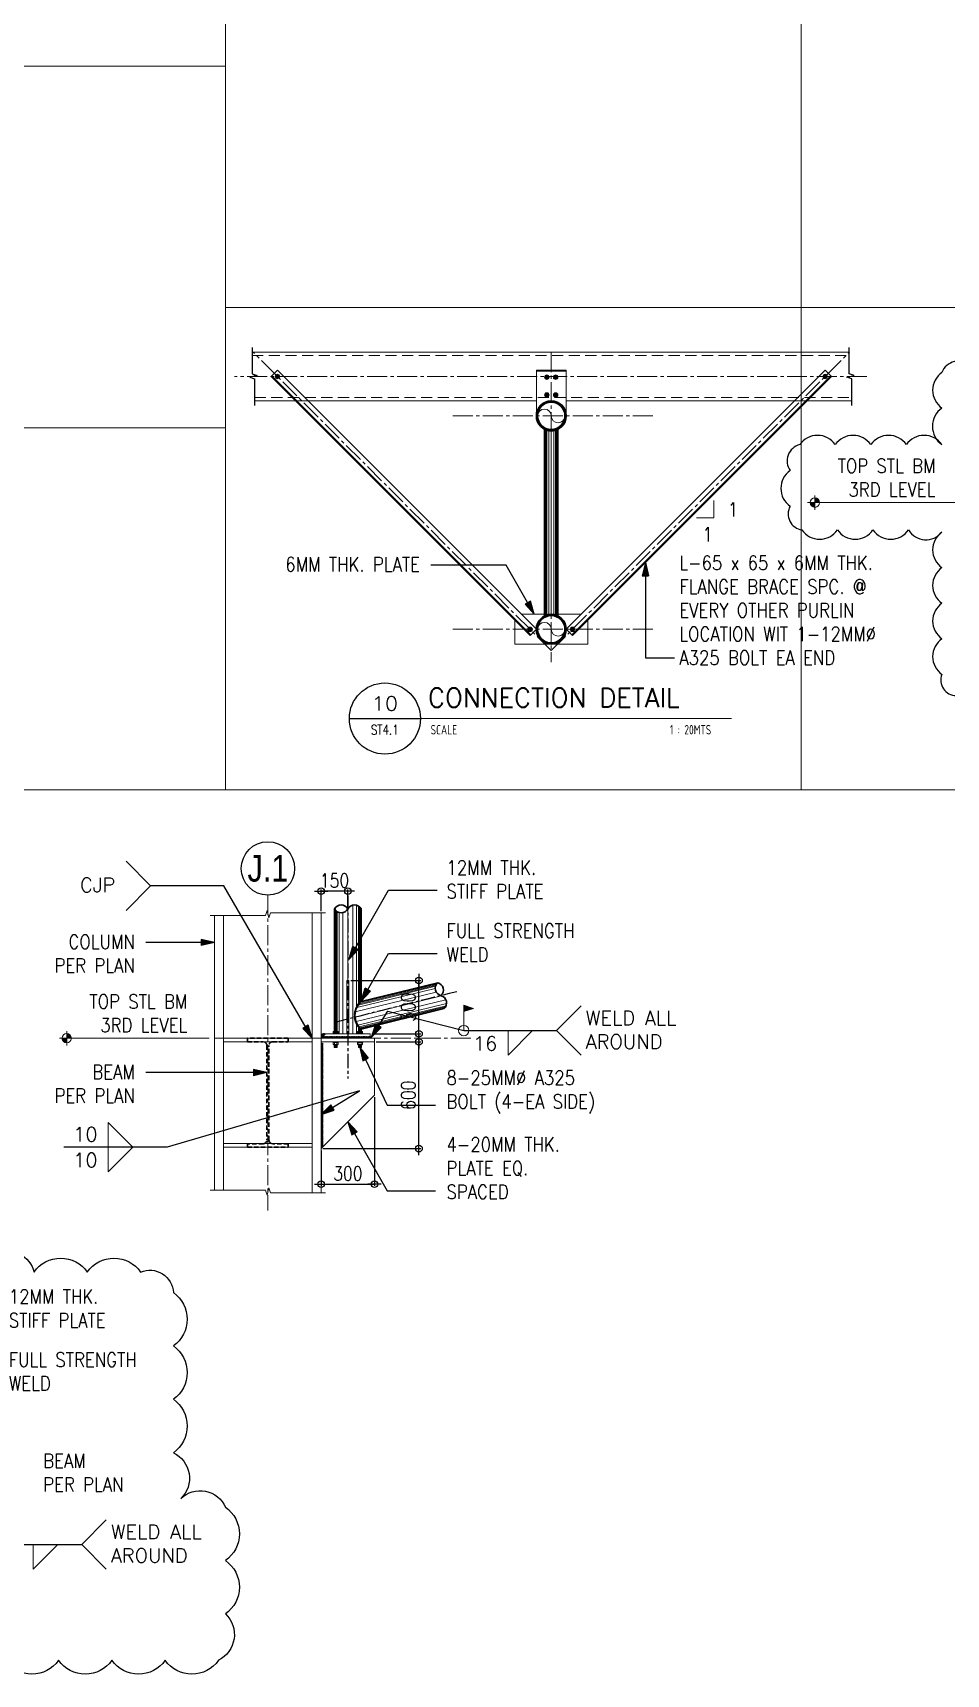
# Model space of a CAD drawing. Header units: millimetres. Extents: x -14320 to 437400, y -59080 to 73710.
# Drawn here: x 28076 to 33216, y -4973 to 4256 of the extents above; entities that cross this region are included whole.
import ezdxf
from ezdxf.enums import TextEntityAlignment as Align

# ---------------------------------------------------------------- set-up
doc = ezdxf.new("R2010")
doc.units = ezdxf.units.MM
doc.header["$LTSCALE"] = 10
doc.header["$MEASUREMENT"] = 0
doc.set_wipeout_variables(frame=1)
for name, pattern in [('CENTER', [50.8, 31.75, -6.35, 6.35, -6.35]), ('CENTER2', [1.125, 0.75, -0.125, 0.125, -0.125]), ('DOT', [6.35, 0, -6.35]), ('HIDDEN', [0.375, 0.25, -0.125]), ('PHANTOM2', [1.25, 0.625, -0.125, 0.125, -0.125, 0.125, -0.125])]:
    doc.linetypes.add(name, pattern=pattern)
for name, color, linetype, lineweight in [('.1 - NUMBER 9', 9, 'Continuous', 9), ('BOLT', 33, 'Continuous', 20), ('BOLT HOLES', 2, 'Continuous', 5), ('CEE STEEL PURLINS', 46, 'Continuous', 15), ('HATCH', 8, 'Continuous', 5), ('REVCLOUD', 6, 'Continuous', 25), ('S-Anno-Symb', 143, 'PHANTOM2', 13), ('S-Anno-Text', 52, 'Continuous', 15), ('S-ANNO-WELD', 1, 'Continuous', 9), ('S-BEAM', 5, 'Continuous', 30), ('S-BEAM-IDEN', 2, 'Continuous', 9), ('S-BRACE', 2, 'Continuous', 9), ('S-DETL-LN03', 3, 'Continuous', 9), ('S_Bolt', 9, 'Continuous', 9), ('S_BOLTS', 252, 'Continuous', 9), ('S_GRID LINES', 252, 'Continuous', 5), ('S_STEEL PLATE', 2, 'Continuous', 15), ('S_STEEL TRUSS', 5, 'Continuous', 30), ('TEXT', 2, 'Continuous', 20), ('WOUT', 251, 'DOT', 5)]:
    doc.layers.add(name, color=color, linetype=linetype, lineweight=lineweight)
for name, color, linetype in [('A-ANNO_DIM', 1, 'Continuous'), ('A-NEW', 240, 'Continuous'), ('A_LINE', 1, 'Continuous'), ('TARGET-MAIN', 1, 'Continuous')]:
    doc.layers.add(name, color=color, linetype=linetype)
doc.layers.add('GUIDE 000', color=3, linetype='Continuous', lineweight=0, plot=False)
doc.layers.add('S-DETL-GRID', color=62, linetype='Continuous', lineweight=9, plot=False)
doc.styles.add('1', font='simplex.shx', dxfattribs={"width": 0.85, "height": 40})
doc.styles.add('ARCHITEXT', font='architxt.shx', dxfattribs={"width": 0.85})
doc.styles.add('ARIALNW', font='ARIALN.TTF')
doc.styles.add('ROMANS', font='romans.shx', dxfattribs={"width": 0.8, "height": 80})
doc.styles.add('ROMANSX', font='ROMANS.shx', dxfattribs={"height": 0.09375})
doc.styles.add('SIMPLEX', font='SIMPLEX.shx', dxfattribs={"width": 1.1})
doc.dimstyles.new('DDIM 20', dxfattribs={"dimtxt": 80, "dimasz": 0.5, "dimexe": 10, "dimexo": 10, "dimgap": 20, "dimtad": 1, "dimdec": 0, "dimrnd": 1, "dimdsep": 46, "dimtxsty": 'ROMANS', "dimblk1": 'ESCADIM_ARW', "dimblk2": 'ESCADIM_ARW', "dimsah": 1, "dimcen": 5, "dimclrd": 1, "dimclre": 1, "dimclrt": 52, "dimadec": 0, "dimazin": 0, "dimtfac": 1, "dimtdec": 0, "dimtofl": 0, "dimtmove": 0, "dimatfit": 3, "dimldrblk": 'ESCADIM_ARW', "dimfxl": 1, "dimtolj": 1, "dimtzin": 0, "dimarcsym": 0})
doc.dimstyles.new('ESCA_ARW$7', dxfattribs={"dimtxt": 200, "dimasz": 1, "dimexe": 100, "dimexo": 100, "dimgap": 100, "dimtad": 1, "dimdec": 0, "dimrnd": 1, "dimdsep": 46, "dimtxsty": '1', "dimblk1": 'dim_arw', "dimblk2": 'dim_arw', "dimsah": 1, "dimcen": 50, "dimclrd": 1, "dimclre": 256, "dimclrt": 52, "dimadec": 0, "dimazin": 0, "dimtfac": 1, "dimtofl": 0, "dimtmove": 0, "dimatfit": 3, "dimldrblk": 'dim_arw', "dimfxl": 1, "dimtolj": 1, "dimtzin": 0, "dimarcsym": 0})

# ---------------------------------------------------------------- blocks, each defined once
blk = doc.blocks.new('TARGET-DWGLABEL')
at = {"layer": 'TARGET-MAIN'}
blk.add_line((-7.5, 0), (7.5, 0), dxfattribs=at)
blk.add_circle((0, 0), 7.5, dxfattribs=at)
at = {"layer": 'TARGET-MAIN', "color": 2, "style": 'ARCHITEXT', "width": 0.85}
blk.add_text('SCALE', height=2, dxfattribs=at).set_placement((9.66, -2.36), align=Align.MIDDLE_LEFT)
at = {"layer": 'TARGET-MAIN', "color": 6, "style": 'ARCHITEXT', "width": 0.85}
blk.add_attdef('DRAWING_TITLE', text='', height=5, dxfattribs=at).set_placement((9.08, 4.41), align=Align.MIDDLE_LEFT)
at = {"layer": 'TARGET-MAIN', "color": 4, "style": 'ARCHITEXT', "width": 0.85}
blk.add_attdef('DWG_NO.', text='', height=3, dxfattribs=at).set_placement((0, 3.17), align=Align.MIDDLE_CENTER)
at = {"layer": 'TARGET-MAIN', "color": 3, "style": 'ARCHITEXT', "width": 0.85}
blk.add_attdef('SHT_NO.', text='', height=2, dxfattribs=at).set_placement((-0.02, -2.36), align=Align.MIDDLE_CENTER)
at = {"layer": 'TARGET-MAIN', "color": 2, "style": 'ARCHITEXT', "width": 0.85}
blk.add_attdef('SCALE', text='', height=2, dxfattribs=at).set_placement((69.6, -2.36), align=Align.MIDDLE_RIGHT)
blk = doc.blocks.new('A$C2DA53F6D')
blk.add_circle((0, -17), 18.9)
at = {"color": 1}
for radius in [9, 6.03]:
    blk.add_circle((0, -17), radius, dxfattribs=at)
at = {"layer": 'GUIDE 000'}
blk.add_point((0, -17), dxfattribs=at)
at = {"layer": 'S_Bolt', "color": 9, "linetype": 'Continuous', "ltscale": 0.5}
blk.add_lwpolyline([(-14, -25), (-14, -8), (0, 0), (14, -8), (14, -25), (0, -33)], close=True, dxfattribs=at)
at = {"layer": 'S_Bolt', "color": 251, "linetype": 'Continuous', "ltscale": 0.5}
blk.add_circle((0, -17), 14.4, dxfattribs=at)
blk = doc.blocks.new('dim_arw')
h = blk.add_hatch(color=256)
h.paths.add_polyline_path([(-126, 29), (0, 0), (-126, -29, -0.115681), (-133, 0, -0.115681)])
h.paths.add_polyline_path([(-249, 58), (-126, 29, 0.115681), (-133, 0, 0.115681), (-126, -29), (-249, -58)])
for p, q in [((0, 0), (-249, 58)), ((-249, 58), (-249, -58)), ((0, 0), (-249, -58))]:
    blk.add_line(p, q)
blk = doc.blocks.new('EXT', base_point=(6.5784, 3.6597))
for p, q in [((6.5734, 3.6697), (6.5834, 3.6697)), ((6.5734, 3.6697), (6.5734, 3.6597)), ((6.5834, 3.6697), (6.5734, 3.6697)), ((6.5734, 3.6663), (6.5834, 3.6663)), ((6.5734, 3.663), (6.5834, 3.663)), ((6.5734, 3.6597), (6.5834, 3.6597)), ((6.575, 3.668), (6.5818, 3.668)), ((6.575, 3.6647), (6.5818, 3.6647)), ((6.575, 3.6613), (6.5818, 3.6613)), ((6.5834, 3.6597), (6.5834, 3.6697))]:
    blk.add_line(p, q)
blk = doc.blocks.new('BOLT', base_point=(6.579, 3.6798))
for p, q in [((6.571, 3.6847), (6.571, 3.6798)), ((6.575, 3.6847), (6.571, 3.6847)), ((6.575, 3.6858), (6.573, 3.6858)), ((6.575, 3.6798), (6.575, 3.6858)), ((6.575, 3.6858), (6.583, 3.6858)), ((6.575, 3.6847), (6.583, 3.6847)), ((6.585, 3.6858), (6.583, 3.6858)), ((6.583, 3.6798), (6.583, 3.6858)), ((6.587, 3.6847), (6.583, 3.6847)), ((6.587, 3.6798), (6.587, 3.6847))]:
    blk.add_line(p, q)
for centre, radius, start, end in [((6.573, 3.6833), 0.00241, 33.9696, 146.0304), ((6.579, 3.6777), 0.00805, 60.2058, 119.7942), ((6.585, 3.6833), 0.00241, 33.9696, 146.0304)]:
    blk.add_arc(centre, radius, start, end)
blk = doc.blocks.new('NUT20')
for p, q in [((0.0185, 0.0045), (-0.0185, 0.0045)), ((-0.0185, 0.0045), (-0.0185, 0)), ((-0.0185, 0), (0.0185, 0)), ((0.0185, 0), (0.0185, 0.0045))]:
    blk.add_line(p, q)
for name, p, xscale, yscale, zscale in [('BOLT', (0, 0.0045), 2.125, 2.666666666666667, 2.125), ('EXT', (0, 0.0205), 2, 2, 2)]:
    blk.add_blockref(name, p, dxfattribs=dict(xscale=xscale, yscale=yscale, zscale=zscale))
blk = doc.blocks.new('ESCADIM_ARW')
at = {"color": 9}
blk.add_line((75, 0), (-75, 0), dxfattribs=at)
blk.add_circle((0, 0), 37.5, dxfattribs=at)
blk = doc.blocks.new('*D256')
at = {"layer": 'A-ANNO_DIM', "color": 1, "lineweight": -2, "transparency": 16777216}
for p, q in [((30008.7, -1417.9), (30258.7, -1417.9)), ((30248.7, -2017.6), (30248.7, -1418.4)), ((29708.7, -2018.1), (30258.7, -2018.1))]:
    blk.add_line(p, q, dxfattribs=at)
at = {"layer": 'Defpoints', "color": 0, "transparency": 16777216}
for p in [(29998.7, -1417.9), (30248.7, -1417.9), (29698.7, -2018.1)]:
    blk.add_point(p, dxfattribs=at)
at = {"layer": 'A-ANNO_DIM', "color": 1, "lineweight": -2, "transparency": 16777216, "xscale": 0.5, "yscale": 0.5, "zscale": 0.5}
for p, rotation in [((30248.7, -1417.9), 90), ((30248.7, -2018.1), 270)]:
    blk.add_blockref('ESCADIM_ARW', p, dxfattribs=dict(at, rotation=rotation))
at = {"layer": 'A-ANNO_DIM', "color": 52, "transparency": 16777216, "insert": (30188.7, -1718), "char_height": 80, "attachment_point": 5, "rotation": 90, "style": 'ROMANS'}
blk.add_mtext('\\A1;600', dxfattribs=at)
blk = doc.blocks.new('*D257')
at = {"layer": 'A-ANNO_DIM', "color": 1, "lineweight": -2, "transparency": 16777216}
for p, q in [((29864.7, -1072.9), (30258.7, -1072.9)), ((30248.7, -1372.4), (30248.7, -1073.4)), ((29983.7, -1372.9), (30258.7, -1372.9))]:
    blk.add_line(p, q, dxfattribs=at)
at = {"layer": 'Defpoints', "color": 0, "transparency": 16777216}
for p in [(29854.7, -1072.9), (30248.7, -1072.9), (29973.7, -1372.9)]:
    blk.add_point(p, dxfattribs=at)
at = {"layer": 'A-ANNO_DIM', "color": 1, "lineweight": -2, "transparency": 16777216, "xscale": 0.5, "yscale": 0.5, "zscale": 0.5}
for p, rotation in [((30248.7, -1072.9), 90), ((30248.7, -1372.9), 270)]:
    blk.add_blockref('ESCADIM_ARW', p, dxfattribs=dict(at, rotation=rotation))
at = {"layer": 'A-ANNO_DIM', "color": 52, "transparency": 16777216, "insert": (30188.7, -1222.9), "char_height": 80, "attachment_point": 5, "rotation": 90, "style": 'ROMANS'}
blk.add_mtext('\\A1;300', dxfattribs=at)
blk = doc.blocks.new('*D258')
at = {"layer": 'A-ANNO_DIM', "color": 1, "lineweight": -2, "transparency": 16777216}
for p, q in [((29698.7, -682.8), (29698.7, -560.4)), ((29848.2, -570.4), (29699.2, -570.4)), ((29848.7, -660.4), (29848.7, -560.4))]:
    blk.add_line(p, q, dxfattribs=at)
at = {"layer": 'Defpoints', "color": 0, "transparency": 16777216}
for p in [(29698.7, -570.4), (29698.7, -692.8), (29848.7, -670.4)]:
    blk.add_point(p, dxfattribs=at)
at = {"layer": 'A-ANNO_DIM', "color": 1, "lineweight": -2, "transparency": 16777216, "xscale": 0.5, "yscale": 0.5, "zscale": 0.5, "rotation": 180}
blk.add_blockref('ESCADIM_ARW', (29698.7, -570.4), dxfattribs=at)
at = {"layer": 'A-ANNO_DIM', "color": 1, "lineweight": -2, "transparency": 16777216, "xscale": 0.5, "yscale": 0.5, "zscale": 0.5}
blk.add_blockref('ESCADIM_ARW', (29848.7, -570.4), dxfattribs=at)
at = {"layer": 'A-ANNO_DIM', "color": 52, "transparency": 16777216, "insert": (29773.7, -510.4), "char_height": 80, "attachment_point": 5, "style": 'ROMANS'}
blk.add_mtext('\\A1;150', dxfattribs=at)
blk = doc.blocks.new('Elev_Pnt')
at = {"layer": 'S-Anno-Symb'}
h = blk.add_hatch(color=1, dxfattribs=at)
h.paths.add_polyline_path([(0, 110, 0.414214), (-110, 0), (0, 0)])
h.paths.add_polyline_path([(110, 0), (0, 0), (0, -110, 0.414214)])
at = {"layer": 'S-Anno-Symb', "color": 1, "linetype": 'Continuous'}
for p, q in [((0, -170), (0, 170)), ((-170, 0), (170, 0))]:
    blk.add_line(p, q, dxfattribs=at)
blk.add_circle((0, 0), 110, dxfattribs=at)
blk = doc.blocks.new('*U11')
at = {"layer": 'S-ANNO-WELD'}
blk.add_lwpolyline([(0, 0), (0, -0.162), (0.162, 0)], dxfattribs=at)
blk = doc.blocks.new('*D261')
at = {"layer": 'A-ANNO_DIM', "color": 1, "lineweight": -2, "transparency": 16777216}
for p, q in [((29998.7, -1728.1), (29998.7, -2228.1)), ((29698.7, -2028.1), (29698.7, -2228.1)), ((29699.2, -2218.1), (29998.2, -2218.1))]:
    blk.add_line(p, q, dxfattribs=at)
at = {"layer": 'Defpoints', "color": 0, "transparency": 16777216}
for p in [(29998.7, -1718.1), (29698.7, -2018.1), (29998.7, -2218.1)]:
    blk.add_point(p, dxfattribs=at)
at = {"layer": 'A-ANNO_DIM', "color": 1, "lineweight": -2, "transparency": 16777216, "xscale": 0.5, "yscale": 0.5, "zscale": 0.5, "rotation": 180}
blk.add_blockref('ESCADIM_ARW', (29698.7, -2218.1), dxfattribs=at)
at = {"layer": 'A-ANNO_DIM', "color": 1, "lineweight": -2, "transparency": 16777216, "xscale": 0.5, "yscale": 0.5, "zscale": 0.5}
blk.add_blockref('ESCADIM_ARW', (29998.7, -2218.1), dxfattribs=at)
at = {"layer": 'A-ANNO_DIM', "color": 52, "transparency": 16777216, "insert": (29848.7, -2158.1), "char_height": 80, "attachment_point": 5, "style": 'ROMANS'}
blk.add_mtext('\\A1;300', dxfattribs=at)

msp = doc.modelspace()

# ---------------------------------------------------------------- hatches: boundary and pattern name
at = {"layer": 'HATCH'}
h = msp.add_hatch(dxfattribs=at)
h.set_pattern_fill('ANSI37', color=256, scale=15, angle=30, style=0)
h.set_pattern_definition([(75, (-14335.2911, -5865.911), (-1.811110924, 0.48528571), []), (165, (-14335.2911, -5865.911), (-0.48528571, -1.811110924), [])])
h.paths.add_polyline_path([(29923.7, -1186.4), (29923.5, -1186.4), (29923.5, -1191.7, -0.000741), (29923.7, -1191.5)])
h.paths.add_polyline_path([(29923.5, -1186.4), (29921.9, -1186.8), (29921.9, -1193.2, -0.005258), (29923.5, -1191.7)])
h.paths.add_polyline_path([(29921.9, -1186.8), (29921.4, -1187, 0.005544), (29919.6, -1188.5), (29919.6, -1195.4, -0.007789), (29921.9, -1193.2)])
h.paths.add_polyline_path([(29919.6, -1188.5, 0.015021), (29914.9, -1193), (29914.9, -1200.2, -0.016512), (29919.6, -1195.4)])
h.paths.add_polyline_path([(29908.9, -1207.5), (29908.9, -1199.5, 0.04521), (29897.8, -1215.4), (29897.8, -1226.3, -0.053444)])
h.paths.add_polyline_path([(29897.8, -1226.3), (29897.8, -1215.4, 0.159397), (29884.3, -1280.8, -0.00002), (29889.1, -1279.6, -0.133949)])
h.paths.add_polyline_path([(29889.1, -1279.6, 0.00002), (29884.3, -1280.8, 0.102295), (29897.8, -1322.2), (29897.8, -1311.2, -0.080596)])
h.paths.add_polyline_path([(29897.8, -1311.2), (29897.8, -1322.2, 0.04521), (29908.9, -1338.1), (29908.9, -1330, -0.053444)])
h.paths.add_polyline_path([(29908.9, -1330), (29908.9, -1338.1, 0.020527), (29914.9, -1344.6), (29914.9, -1337.3, -0.022946)])
h.paths.add_polyline_path([(29919.6, -1342.2, -0.016512), (29914.9, -1337.3), (29914.9, -1344.6, 0.015021), (29919.6, -1349)])
h.paths.add_polyline_path([(29921.9, -1344.4, -0.007789), (29919.6, -1342.2), (29919.6, -1349, 0.007143), (29921.9, -1351)])
h.paths.add_polyline_path([(29923.5, -1345.8, -0.005258), (29921.9, -1344.4), (29921.9, -1351, 0.001654), (29922.4, -1351.5), (29923.5, -1351.2)])
h.paths.add_polyline_path([(29923.7, -1346, -0.000741), (29923.5, -1345.8), (29923.5, -1351.2), (29923.7, -1351.2)])
msp.add_hatch(color=256, dxfattribs=at).paths.add_polyline_path([(29698.7, -1374.3), (29698.7, -1397.9), (29723.7, -1372.9, 0.157651)])
h = msp.add_hatch(dxfattribs=at)
h.set_pattern_fill('ANSI37', color=256, scale=20, style=0)
h.set_pattern_definition([(45, (-14341.291, -5865.911), (-1.76776695, 1.76776695), []), (135, (-14341.291, -5865.911), (-1.76776695, -1.76776695), [])])
h.paths.add_polyline_path([(29848.7, -1387.9), (29708.7, -1387.9), (29698.7, -1397.9), (29848.7, -1397.9)])
h.paths.add_polyline_path([(29973.7, -1387.9), (29848.7, -1387.9), (29848.7, -1397.9), (29973.7, -1397.9)])
h.paths.add_polyline_path([(29973.7, -1387.9), (29973.7, -1397.9), (29983.7, -1397.9, 0.414214)])
h = msp.add_hatch(dxfattribs=at)
h.set_pattern_fill('ANSI37', color=256, scale=20, style=0)
h.set_pattern_definition([(45, (-14341.291, -5873.911), (-1.76776695, 1.76776695), []), (135, (-14341.291, -5873.911), (-1.76776695, -1.76776695), [])])
h.paths.add_polyline_path([(29708.7, -1425.9), (29698.7, -1425.9), (29698.7, -2018.1), (29708.7, -2008.1)])

# ---------------------------------------------------------------- linework, layer by layer
at = {"layer": '.1 - NUMBER 9', "color": 1}
for points in [[(29073.7, -706.7), (29384.8, -706.7), (29394, -678.9), (29403.4, -720.6), (29412.6, -692.8), (29723.7, -692.8)], [(29723.7, -2265.9), (29412.6, -2265.9), (29403.4, -2238.1), (29394, -2279.8), (29384.8, -2252), (29073.7, -2252)]]:
    msp.add_lwpolyline(points, dxfattribs=at)
at = {"color": 1}
for points in [[(29310, 2486.1), (29310, 2337.5), (29337.8, 2328.3), (29296.1, 2318.8), (29323.9, 2309.7), (29323.9, 2161.1)], [(32683.8, 2161.1), (32683.8, 2309.7), (32656, 2318.8), (32697.7, 2328.3), (32669.9, 2337.5), (32669.9, 2486.1)]]:
    msp.add_lwpolyline(points, dxfattribs=at)
msp.add_circle((29398.7, -442.8), 150)
at = {"layer": 'A-NEW', "color": 253, "linetype": 'CENTER', "ltscale": 0.25}
msp.add_line((29848.7, -596.7), (29848.7, -1623.4), dxfattribs=at)
msp.add_arc((45312.8, -61589.3), 62250.8, 103.802241, 104.439525, dxfattribs=at)
at = {"layer": 'A_LINE', "color": 1, "lineweight": 13}
msp.add_line((29857, 400), (32006.8, 400), dxfattribs=at)
at = {"layer": 'BOLT HOLES'}
for centre in [(30968.4, 2319.5), (31018.4, 2319.5), (30968.4, 2219.5), (31018.4, 2219.5)]:
    msp.add_circle(centre, 8, dxfattribs=at)
at = {"layer": 'CEE STEEL PURLINS'}
msp.add_line((29310, 2461.1), (32669.9, 2461.1), dxfattribs=at)
at = {"layer": 'CEE STEEL PURLINS', "linetype": 'HIDDEN', "ltscale": 25}
msp.add_line((29310, 2441.1), (32669.9, 2441.1), dxfattribs=at)
at = {"layer": 'HATCH', "color": 250}
for p, q in [((30956, 977.3), (30956, 2026.6)), ((30956.9, 977.7), (30956.9, 2026.2)), ((30958, 978.3), (30958, 2025.6)), ((30960.4, 979.3), (30960.4, 2024.6)), ((30963.3, 980.5), (30963.3, 2023.4)), ((30968.9, 982.4), (30968.9, 2021.5)), ((30979.7, 985), (30979.7, 2018.9)), ((30993.4, 986.1), (30993.4, 2017.8)), ((31007.2, 985), (31007.2, 2018.9)), ((31018, 982.4), (31018, 2021.5)), ((31023.5, 980.5), (31023.5, 2023.4)), ((31026.5, 979.3), (31026.5, 2024.6)), ((31028.9, 978.3), (31028.9, 2025.6)), ((31030, 977.7), (31030, 2026.2)), ((31030.8, 977.3), (31030.8, 2026.6)), ((29773.9, -1373.3), (29773.9, -670.8)), ((29775.5, -1372.9), (29775.5, -673.5)), ((29777.9, -1372.9), (29777.9, -676.7)), ((29782.6, -1372.9), (29782.6, -681.7)), ((29788.5, -1372.9), (29788.5, -686.3)), ((29799.6, -1372.9), (29799.6, -691.2)), ((29821.2, -1372.9), (29821.2, -691.6)), ((29848.7, -1072.9), (29848.7, -670.4)), ((29876.2, -1372.9), (29876.2, -649.1)), ((29897.8, -1226.3), (29897.8, -649.5)), ((29908.9, -1207.5), (29908.9, -654.5)), ((29914.9, -1200.2), (29914.9, -659)), ((29919.6, -1195.4), (29919.6, -664)), ((29921.9, -1193.2), (29921.9, -667.3)), ((29923.5, -1191.7), (29923.5, -670)), ((29906.6, -1210.7), (30342.1, -1105.2)), ((29912.3, -1203.2), (30344.7, -1098.4)), ((29917.8, -1197.1), (30347.9, -1092.8)), ((29921.1, -1193.9), (30350.1, -1089.9)), ((29923.6, -1191.6), (30351.9, -1087.8)), ((29889.1, -1279.2), (30375.5, -1158.9)), ((29890.7, -1248.2), (30346.1, -1137.8)), ((29894.8, -1303.9), (30400.6, -1181.3)), ((29898.8, -1224.1), (30340.5, -1117)), ((29904.5, -1323.7), (30404.4, -1202.5)), ((29911.5, -1333.4), (30401.7, -1214.6)), ((29915.9, -1338.5), (30398.2, -1221.6)), ((29919.8, -1342.4), (30393.8, -1227.5)), ((29921.8, -1344.3), (30390.7, -1230.6)), ((29897.8, -1372.9), (29897.8, -1311.2)), ((29908.9, -1372.9), (29908.9, -1330)), ((29914.9, -1372.9), (29914.9, -1337.3)), ((29919.6, -1372.9), (29919.6, -1342.2)), ((29921.9, -1372.9), (29921.9, -1344.4)), ((29923.5, -1372.9), (29923.5, -1345.8))]:
    msp.add_line(p, q, dxfattribs=at)
at = {"layer": 'HATCH'}
for centre, radius, start, end in [((29713.4, -1412.3), 40.7, 75.36111, 111.19709), ((29923.7, -1372.9), 10, 0, 44.80512), ((29973.7, -1397.9), 10, 0, 90)]:
    msp.add_arc(centre, radius, start, end, dxfattribs=at)
at = {"layer": 'REVCLOUD', "ltscale": 0.05}
msp.add_lwpolyline([(27872.1, -2622.4, -0.520567), (28082.5, -2712, -0.520567), (28382.5, -2712, -0.520567), (28682.5, -2712, -0.520567), (28866.6, -2827.9, -0.520567), (28866.6, -3127.9, -0.520567), (28866.6, -3427.9, -0.520567), (28866.6, -3727.9, -0.520567), (28909.3, -3985.2, -0.520567), (29160, -4034.5, -0.520567), (29160, -4334.5, -0.520567), (29160, -4634.5, -0.520567), (29120.7, -4895.2, -0.520567), (28820.7, -4895.2, -0.520567), (28520.7, -4895.2, -0.520567), (28220.7, -4895.2, -0.520567), (27920.7, -4895.2, -0.520567)], format="xyb", dxfattribs=at)
at = {"layer": 'S-Anno-Symb', "color": 1, "linetype": 'Continuous', "ltscale": 5}
msp.add_line((29068.7, -1397.9), (28266.3, -1397.9), dxfattribs=at)
at = {"layer": 'S-ANNO-WELD'}
msp.add_line((30500.5, -1354.7), (30500.5, -1229.4), dxfattribs=at)
for points in [[(28600.3, -401.6), (28738.8, -540.1), (28600.3, -678.5)], [(30500.5, -1247.8), (30500.5, -1210.9), (30555.9, -1229.4), (30500.5, -1247.8)], [(31161.2, -1216.2), (31022.7, -1354.7), (31161.2, -1493.1)], [(28489.3, -4105.3), (28350.8, -4243.8), (28489.3, -4382.2)]]:
    msp.add_lwpolyline(points, dxfattribs=at)
msp.add_circle((30500.5, -1354.7), 29.3, dxfattribs=at)
msp.add_solid([(30500.5, -1247.8), (30555.9, -1229.4), (30500.5, -1210.9)], dxfattribs=at)
at = {"layer": 'S-BEAM', "linetype": 'HIDDEN', "ltscale": 10}
msp.add_lwpolyline([(29398.7, -1397.9), (29284.2, -1397.9), (29284.2, -1417.5), (29372.6, -1417.5, -0.414214), (29392.7, -1437.6), (29392.7, -1970.4, -0.414214), (29372.6, -1990.5), (29284.2, -1990.5), (29284.2, -2010.1), (29513.3, -2010.1), (29513.3, -1990.5), (29424.8, -1990.5, -0.414214), (29404.7, -1970.4), (29404.7, -1437.6, -0.414214), (29424.8, -1417.5), (29513.3, -1417.5), (29513.3, -1397.9), (29398.7, -1397.9)], format="xyb", dxfattribs=at)
at = {"layer": 'S-BEAM-IDEN'}
msp.add_line((29698.7, -2018.1), (29998.7, -1718.1), dxfattribs=at)
msp.add_lwpolyline([(29842.7, -1072.9), (29854.7, -1072.9), (29854.7, -1372.9), (29842.7, -1372.9)], close=True, dxfattribs=at)
at = {"layer": 'S-DETL-GRID'}
for p, q in [((29160, 4068), (14580, 4068)), ((48600, 2712), (29160, 2712)), ((29160, 2034), (14580, 2034))]:
    msp.add_line(p, q, dxfattribs=at)
msp.add_lwpolyline([(14580, 10170), (29160, 10170), (29160, 0), (14580, 0)], close=True, dxfattribs=at)
at = {"layer": 'S-DETL-LN03'}
for p, q in [((29098.7, -2252), (29098.7, -706.7)), ((29148.7, -2252), (29148.7, -706.7)), ((29648.7, -2265.9), (29648.7, -692.8)), ((29698.7, -2265.9), (29698.7, -692.8))]:
    msp.add_line(p, q, dxfattribs=at)
at = {"layer": 'S_BOLTS'}
for p, q in [((29765.4, -1369.3), (29795, -1369.3)), ((29765.4, -1372.9), (29765.4, -1369.3)), ((29795, -1372.9), (29765.4, -1372.9)), ((29795, -1369.3), (29795, -1372.9)), ((29902.4, -1369.3), (29902.4, -1372.9)), ((29932, -1369.3), (29902.4, -1369.3)), ((29902.4, -1372.9), (29932, -1372.9)), ((29932, -1372.9), (29932, -1369.3))]:
    msp.add_line(p, q, dxfattribs=at)
at = {"layer": 'S_GRID LINES', "linetype": 'CENTER2', "ltscale": 15}
for p, q in [((30993.4, 2460.6), (30993.4, 717.8)), ((29398.7, -592.8), (29398.7, -2365.9)), ((30540.8, -1397.9), (29098.7, -1397.9))]:
    msp.add_line(p, q, dxfattribs=at)
at = {"layer": 'S_STEEL PLATE'}
msp.add_lwpolyline([(30955.9, 986.1), (30788.6, 986.1), (30788.6, 817.8), (31198.3, 817.8), (31198.3, 986.1), (31030.9, 986.1)], dxfattribs=at)
at = {"layer": 'S_STEEL PLATE', "color": 3}
msp.add_lwpolyline([(29723.7, -1372.9), (29973.7, -1372.9), (29973.7, -1397.9), (29698.7, -1397.9)], close=True, dxfattribs=at)
at = {"layer": 'S_STEEL PLATE'}
for points in [[(29148.7, -1397.9), (29648.7, -1397.9), (29648.7, -1417.9), (29148.7, -1417.9)], [(29698.7, -1397.9), (29998.7, -1397.9), (29998.7, -1417.9), (29698.7, -1417.9)], [(29998.7, -1417.9), (29698.7, -1417.9), (29698.7, -2018.1), (29998.7, -1718.1)], [(29148.7, -1990.1), (29648.7, -1990.1), (29648.7, -2010.1), (29148.7, -2010.1)]]:
    msp.add_lwpolyline(points, close=True, dxfattribs=at)
at = {"layer": 'S_STEEL TRUSS', "linetype": 'Continuous', "ltscale": 2000}
for p, q in [((29773.7, -670.4), (29773.7, -1372.9)), ((30354.6, -1085.2), (29923.7, -1191.5))]:
    msp.add_line(p, q, dxfattribs=at)
at = {"layer": 'S_STEEL TRUSS'}
msp.add_lwpolyline([(30955.9, 2026.6, 0.235175), (31030.9, 2026.6), (31030.9, 977.3, 0.235175), (30955.9, 977.3)], format="xyb", close=True, dxfattribs=at)
at = {"layer": 'S_STEEL TRUSS', "linetype": 'Continuous', "ltscale": 2000}
for points in [[(29773.7, -670.4, 0.598668), (29848.7, -670.4, 0.598668), (29773.7, -670.4)], [(30354.6, -1085.2, 0.598668), (30372.5, -1158, 0.598668), (30354.6, -1085.2)]]:
    msp.add_lwpolyline(points, format="xyb", close=True, dxfattribs=at)
for points in [[(29848.7, -670.4, -0.598668), (29923.7, -670.4), (29923.7, -1191.5)], [(30372.5, -1158, -0.598668), (30390.5, -1230.8), (29923.7, -1346)]]:
    msp.add_lwpolyline(points, format="xyb", dxfattribs=at)
msp.add_lwpolyline([(29923.7, -1346), (29923.7, -1372.9)], dxfattribs=at)
msp.add_arc((29991.1, -1268.8), 102.5, 131.087, 228.913, dxfattribs=at)

# ---------------------------------------------------------------- block references
at = {"layer": 'BOLT', "xscale": -0.6666666218174768, "yscale": 0.6666666218106556, "zscale": 0.6666666217970567}
for p in [(30968.4, 2330.6), (31018.4, 2330.6), (30968.4, 2230.6), (31018.4, 2230.6)]:
    msp.add_blockref('A$C2DA53F6D', p, dxfattribs=at)
at = {"layer": 'S-Anno-Symb', "linetype": 'Continuous', "xscale": -0.2399999999906868, "yscale": 0.2399999999906868, "zscale": 0.2399999999906868}
msp.add_blockref('Elev_Pnt', (28266.3, -1397.9), dxfattribs=at)
at = {"layer": 'S-ANNO-WELD', "xscale": 853.3333333333721, "yscale": 853.3333333333721, "zscale": 853.3333333333721}
for p in [(30750.2, -1354.7), (28500.5, -2010.4), (28078.3, -4243.8)]:
    msp.add_blockref('*U11', p, dxfattribs=at)
at = {"layer": 'S-ANNO-WELD', "xscale": -853.3333333333721, "yscale": 853.3333333333139, "zscale": 853.3333333333334, "rotation": 180}
msp.add_blockref('*U11', (28500.5, -2010.4), dxfattribs=at)
at = {"layer": 'S_BOLTS', "extrusion": (0, 0, -1), "yscale": 1600.000000001125}
for p, xscale, zscale, rotation in [((-29780.2, -1369.3), 1700.00000000008, -1700.000000001196, 359.9999999922514), ((-29917.2, -1369.3), -1700.00000000008, -1700.00000000008, 7.748521824169075e-09)]:
    msp.add_blockref('BOLT', p, dxfattribs=dict(at, xscale=xscale, zscale=zscale, rotation=rotation))
at = {"layer": 'S_BOLTS', "color": 2}
for p, xscale, yscale, zscale, rotation in [((29780.2, -1417.9), -800.0000000000375, 800.0000000005625, 800.0000000005626, 180.0000000077484), ((29917.2, -1417.9), 800.0000000000375, 800.0000000000375, 800.0000000000375, 179.9999999922516)]:
    msp.add_blockref('NUT20', p, dxfattribs=dict(at, xscale=xscale, yscale=yscale, zscale=zscale, rotation=rotation))
at = {"layer": 'TARGET-MAIN', "color": 1, "lineweight": 13}
ref = msp.add_blockref('TARGET-DWGLABEL', (30057, 400), dxfattribs=dict(at, xscale=26.66666666666666, yscale=26.66666666666666, zscale=26.66666666666666))
ref.add_attrib('DWG_NO.', '10', dxfattribs={"color": 4, "height": 80, "style": 'SIMPLEX', "width": 1.1}).set_placement((30057, 484.6), align=Align.MIDDLE_CENTER)
ref.add_attrib('SHT_NO.', 'ST4.1', dxfattribs={"color": 3, "height": 53.33, "style": 'SIMPLEX', "width": 0.8}).set_placement((30056.5, 337.2), align=Align.MIDDLE_CENTER)
ref.add_attrib('DRAWING_TITLE', 'CONNECTION DETAIL', dxfattribs={"color": 5, "height": 106.667, "style": 'SIMPLEX'}).set_placement((30299.1, 517.5), align=Align.MIDDLE_LEFT)
ref.add_attrib('SCALE', '1 : 20MTS', dxfattribs={"color": 2, "height": 53.33, "style": 'ARCHITEXT', "width": 0.85}).set_placement((31893.5, 337.2), align=Align.MIDDLE_RIGHT)

# ---------------------------------------------------------------- texts
at = {"layer": 'S-Anno-Text', "char_height": 80}
for s, insert, width, attachment_point, style in [('12MM THK.\\PSTIFF PLATE', (30403.9, -611.2), 1928.978, 7, '1'), ('CJP', (28540.1, -535.8), 550.332, 6, 'ROMANSX'), ('COLUMN\\PPER PLAN', (28649.7, -1028.7), 1928.978, 9, '1'), ('FULL STRENGTH\\PWELD', (30403.9, -966.5), 1928.978, 7, '1'), ('TOP STL BM\\P3RD LEVEL', (28945.1, -1364.3), 1928.978, 9, '1'), ('WELD ALL \\PAROUND', (31187.2, -1350.4), 784.709, 4, 'ROMANSX'), ('16', (30690, -1427.1), 550.332, 6, 'ROMANSX'), ('BEAM\\PPER PLAN', (28649.7, -1760.5), 1928.978, 9, '1'), ('8-25MM%%C A325\\PBOLT (4-EA SIDE)', (30403.9, -1819.9), 1928.978, 7, '1'), ('10', (28440.2, -1938), 550.332, 6, 'ROMANSX'), ('4-20MM THK.\\PPLATE EQ. \\PSPACED', (30403.9, -2301.4), 1928.978, 7, '1'), ('10', (28440.2, -2082.8), 550.332, 6, 'ROMANSX'), ('12MM THK.\\PSTIFF PLATE', (27940.6, -3023.2), 1928.978, 7, '1'), ('FULL STRENGTH\\PWELD', (27940.6, -3378.5), 1928.978, 7, '1'), ('BEAM\\PPER PLAN', (28134.4, -3947.1), 1928.978, 7, '1'), ('WELD ALL \\PAROUND', (28515.3, -4239.5), 784.709, 4, 'ROMANSX')]:
    msp.add_mtext(s, dxfattribs=dict(at, insert=insert, width=width, attachment_point=attachment_point, style=style))
at = {"layer": 'TEXT', "insert": (29398.7, -442.8), "char_height": 150, "width": 943.451, "attachment_point": 5, "style": 'ARIALNW'}
msp.add_mtext('J.1', dxfattribs=at)

# ---------------------------------------------------------------- dimensions: what is measured, and where the dimension line sits
at = {"layer": 'A-ANNO_DIM'}
for base, p1, p2, picture, middle in [((29698.7, -570.4), (29848.7, -670.4), (29698.7, -692.8), '*D258', (29773.7, -570.4)), ((29998.7, -2218.1), (29698.7, -2018.1), (29998.7, -1718.1), '*D261', (29848.7, -2218.1))]:
    dim = msp.add_linear_dim(base=base, p1=p1, p2=p2, dimstyle='DDIM 20', dxfattribs=at)
    dim.commit()
    dim.dimension.update_dxf_attribs({"geometry": picture, "text_midpoint": middle, "dimtype": 160})
dim = msp.add_linear_dim(base=(30248.7, -1072.9), p1=(29973.7, -1372.9), p2=(29854.7, -1072.9), angle=270, dimstyle='DDIM 20', dxfattribs=at)
dim.commit()
dim.dimension.update_dxf_attribs({"geometry": '*D257', "text_midpoint": (30248.7, -1222.9), "dimtype": 160})
dim = msp.add_linear_dim(base=(30248.7, -1417.9), p1=(29698.7, -2018.1), p2=(29998.7, -1417.9), angle=270, dimstyle='DDIM 20', dxfattribs=at)
dim.commit()
dim.dimension.update_dxf_attribs({"geometry": '*D256', "text_midpoint": (30188.7, -1718)})

# ---------------------------------------------------------------- leaders
at = {"layer": 'S-ANNO-WELD'}
for points in [[(29648.7, -1397.9), (29149.8, -540.1), (28738.8, -540.1)], [(29854.7, -954.9), (30077.6, -565), (30350.3, -565)], [(29098.7, -859.1), (28711, -859.1)], [(29923.5, -1189.9), (30077.6, -920.3), (30350.3, -920.3)], [(29980.8, -1390.8), (30074.2, -1245.5), (30500.5, -1354.7), (31022.7, -1354.7)], [(29915.8, -1450.3), (30070, -1773.6), (30342.6, -1773.6)], [(29392.7, -1590.9), (28711, -1590.9)], [(29698.7, -1827), (29913.4, -1693.7), (28832.4, -2010.4), (28250.7, -2010.4)], [(29848.7, -1868.1), (30070, -2255.2), (30342.6, -2255.2)], [(27510.4, -3809.9), (27563.6, -3616), (27828.5, -4243.8), (28350.8, -4243.8)]]:
    msp.add_leader(points, dimstyle='ESCA_ARW$7', override={"dimscale": 0.1, "dimasz": 3}, dxfattribs=at)

# ---------------------------------------------------------------- next in the draw order: wipeouts: each hides what was drawn before it
for points in [[(30909.3, 901.9), (30873.9, 866.6), (29416.9, 2323.6), (29452.3, 2358.9)], [(31077.6, 901.9), (31112.9, 866.6), (32569.9, 2323.6), (32534.6, 2358.9)]]:
    msp.add_wipeout(points).dxf.layer = 'WOUT'

# ---------------------------------------------------------------- next in the draw order: linework, layer by layer
at = {"layer": 'BOLT HOLES'}
for centre in [(29452.3, 2323.6), (32534.6, 2323.6), (30873.9, 901.9), (31112.9, 901.9)]:
    msp.add_circle(centre, 8, dxfattribs=at)
at = {"layer": 'CEE STEEL PURLINS', "linetype": 'HIDDEN', "ltscale": 25}
msp.add_line((29323.9, 2206.1), (32683.8, 2206.1), dxfattribs=at)
at = {"layer": 'CEE STEEL PURLINS'}
for p, q in [((29323.9, 2186.1), (30909.3, 2186.1)), ((31077.6, 2186.1), (32683.8, 2186.1))]:
    msp.add_line(p, q, dxfattribs=at)
at = {"layer": 'HATCH', "color": 250}
for centre, start, end in [((30954.9, 2101.9), 0, 180), ((31031.9, 2101.9), 180, 0), ((30954.9, 901.9), 0, 180), ((31031.9, 901.9), 180, 0)]:
    msp.add_arc(centre, 38.5, start, end, dxfattribs=at)
at = {"layer": 'REVCLOUD', "ltscale": 0.05}
msp.add_lwpolyline([(33352.6, 2385, 0.520567), (33191.5, 2346.1, 0.520567), (33191.5, 2146.1, 0.520567), (33191.5, 1940.4, 0.520567), (32991.5, 1940.4, 0.520567), (32791.5, 1940.4, 0.520567), (32591.5, 1940.4, 0.520567), (32391.5, 1940.4, 0.520567), (32337.4, 1794.4, 0.520567), (32337.4, 1594.4, 0.520567), (32403.7, 1460.7, 0.520567), (32603.7, 1460.7, 0.520567), (32803.7, 1460.7, 0.520567), (33003.7, 1460.7, 0.520567), (33191.5, 1448.5, 0.520567), (33191.5, 1248.5, 0.520567), (33191.5, 1048.5, 0.520567), (33191.5, 848.5, 0.520567), (33191.5, 648.5, 0.520567), (33271.8, 528.8, 0.520567)], format="xyb", dxfattribs=at)
at = {"layer": 'S-Anno-Symb', "color": 1, "linetype": 'Continuous', "ltscale": 5}
msp.add_line((33279, 1614.1), (32476.6, 1614.1), dxfattribs=at)
at = {"layer": 'S-BEAM-IDEN'}
msp.add_lwpolyline([(31908.5, 1626.8), (31908.5, 1528), (31809.7, 1528)], dxfattribs=at)
at = {"layer": 'S-BRACE'}
for p, q in [((30878.2, 870.8), (29421.2, 2327.8)), ((31108.7, 870.8), (32565.7, 2327.8))]:
    msp.add_line(p, q, dxfattribs=at)
for points in [[(29452.3, 2358.9), (30909.3, 901.9), (30873.9, 866.6), (29416.9, 2323.6)], [(32534.6, 2358.9), (31077.6, 901.9), (31112.9, 866.6), (32569.9, 2323.6)]]:
    msp.add_lwpolyline(points, close=True, dxfattribs=at)
at = {"layer": 'S-DETL-GRID'}
msp.add_line((32400, 13560), (32400, 0), dxfattribs=at)
at = {"layer": 'S-DETL-GRID', "color": 252}
msp.add_lwpolyline([(29160, 13560), (48600, 13560), (48600, 0), (29160, 0)], close=True, dxfattribs=at)
at = {"layer": 'S_GRID LINES', "linetype": 'CENTER2', "ltscale": 15}
for p, q in [((30993.4, 782.5), (29314.8, 2461.1)), ((30993.4, 782.5), (32672.1, 2461.1)), ((32769.9, 2323.6), (29210, 2323.6)), ((31564.5, 2101.9), (30422.4, 2101.9)), ((31564.5, 901.9), (30422.4, 901.9))]:
    msp.add_line(p, q, dxfattribs=at)
at = {"layer": 'S_STEEL PLATE'}
msp.add_lwpolyline([(30909.3, 2101.9, -1), (31077.6, 2101.9), (31077.6, 2358.9), (30909.3, 2358.9)], format="xyb", close=True, dxfattribs=at)
msp.add_lwpolyline([(30909.3, 2352.9), (31077.6, 2352.9), (31077.6, 2358.9), (30909.3, 2358.9)], close=True, dxfattribs=at)
at = {"layer": 'S_STEEL TRUSS'}
for centre, radius in [((30993.4, 2101.9), 84.1), ((30993.4, 2101.9), 77), ((30993.4, 901.9), 84.1), ((30993.4, 901.9), 77)]:
    msp.add_circle(centre, radius, dxfattribs=at)

# ---------------------------------------------------------------- next in the draw order: block references
at = {"layer": 'BOLT'}
for p, xscale, yscale, zscale in [((29452.3, 2334.7), 0.6666666218174768, 0.6666666218174768, 0.6666666218174768), ((32534.6, 2334.7), -0.6666666218174768, 0.6666666218106556, 0.6666666217970567), ((30873.9, 913), 0.6666666218174768, 0.6666666218174768, 0.6666666218174768), ((31112.9, 913), -0.6666666218174768, 0.6666666218106556, 0.6666666217970567)]:
    msp.add_blockref('A$C2DA53F6D', p, dxfattribs=dict(at, xscale=xscale, yscale=yscale, zscale=zscale))
at = {"layer": 'S-Anno-Symb', "linetype": 'Continuous', "xscale": -0.2399999999906868, "yscale": 0.2399999999906868, "zscale": 0.2399999999906868}
msp.add_blockref('Elev_Pnt', (32476.6, 1614.1), dxfattribs=at)

# ---------------------------------------------------------------- next in the draw order: texts
at = {"layer": 'S-Anno-Text', "char_height": 80, "style": '1'}
for s, insert, width, attachment_point in [('TOP STL BM\\P3RD LEVEL', (33155.4, 1647.7), 1928.978, 9), ('1', (31986.8, 1535.8), 1137.372, 7), ('1', (31843.4, 1395.3), 1137.372, 7), ('6MM THK. PLATE', (30254.6, 1226.9), 1928.978, 9), ('L-65 x 65 x 6MM THK. \\PFLANGE BRACE SPC. @ \\PEVERY OTHER PURLIN \\PLOCATION WIT 1-12MM%%C \\PA325 BOLT EA END', (31713.7, 702), 1928.978, 7)]:
    msp.add_mtext(s, dxfattribs=dict(at, insert=insert, width=width, attachment_point=attachment_point))

# ---------------------------------------------------------------- next in the draw order: leaders
at = {"layer": 'S-ANNO-WELD'}
for points in [[(30897.9, 986.1), (30739.7, 1262.7), (30315.9, 1262.7)], [(31523, 1276.6), (31523, 740.7), (31686.3, 740.7)]]:
    msp.add_leader(points, dimstyle='ESCA_ARW$7', override={"dimscale": 0.1, "dimasz": 3}, dxfattribs=at)

doc.saveas('drawing.dxf')
